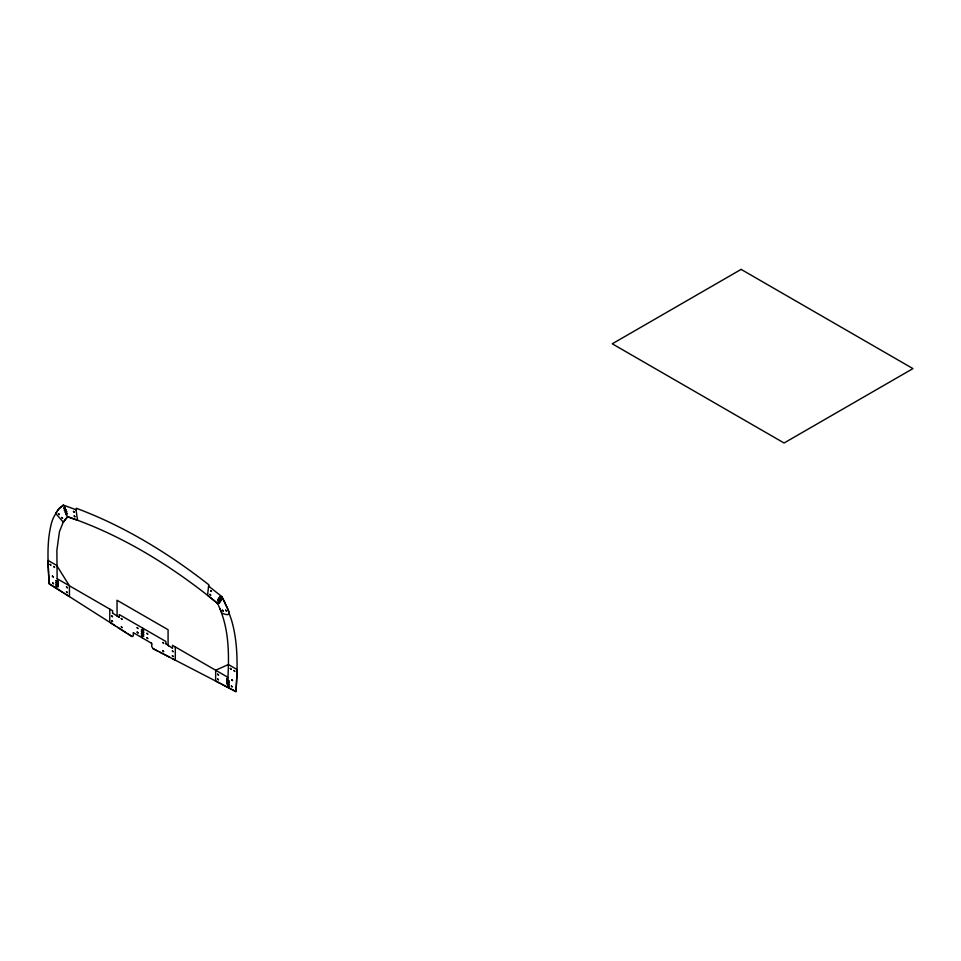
<?xml version="1.0" encoding="UTF-8"?>
<svg xmlns="http://www.w3.org/2000/svg" width="961" height="961" viewBox="0 0 961 961"><rect width="100%" height="100%" fill="white"/><g stroke="black" fill="none" stroke-linecap="round" stroke-linejoin="round"><path stroke-width="1.44" d="M236.995 670.069L236.826 676.148M236.802 676.7L236.238 687.499M227.949 677.169C229.042 655.846 228.982 633.828 221.715 613.478M63.582 508.213L66.105 509.871M65.672 513.919L67.678 516.778A517.306 298.667 60 0 1 217.414 603.22L217.654 603.7M236.178 688.316L235.938 691.608L232.934 690.058M219.685 596.649L221.535 599.712M112.533 613.022L119.128 617.418M151.85 643.858L151.37 643.065M143.754 632.602L141.363 630.032M226.76 678.478L229.126 681.097M227.985 685.998L227.937 687.451L221.03 683.848M229.15 682.754L226.76 680.184M66.814 511.72L64.279 510.111M219 597.742L220.826 600.853M55.978 580.732L58.333 583.363M55.978 582.426L58.333 585.069M141.363 635.137L142.54 638.08M208.753 585.561L208.885 584.841A531.193 306.691 60 0 0 76.207 508.237L76.472 509.714M208.633 585.657L207.564 595.303L217.51 603.412M64.976 512.009L67.498 513.667M219.432 603.052L217.606 599.94M220.129 601.958L218.303 598.835M168.007 645.047L168.511 645.912M143.742 630.945L142.54 628.013M143.742 636.05L141.363 633.431M227.901 678.682L227.937 677.325L172.487 645.312L172.584 648.026M229.126 686.202L226.76 683.583M65.42 507.925L63.402 505.114L76.303 509.823M55.978 584.132L58.345 586.751L56.158 585.754M141.363 631.737L143.742 634.344M226.76 681.878L229.126 684.496M117.098 616.025L117.014 600.241L168.079 629.719L168.079 644.987M119.296 617.322L119.224 614.559L165.869 641.48L165.869 643.714M133.267 632.831L133.339 635.918L132.113 636.554L128.318 634.152M165.797 643.774L172.391 648.17M55.978 585.826L57.155 588.853L64.051 593.213M217.414 603.22L217.991 602.331M221.114 597.394L221.691 596.493L209.126 586.51M75.991 509.666L77.529 520.225L67.678 516.778L62.994 522.76L59.438 531.733L56.867 550.449L57.143 578.558M65.624 518.856L63.318 522.171L55.606 513.354L59.282 508.309L63.342 505.138L58.165 509.594L53.6 517.33A91.631 52.903 60 0 0 51.51 523.06C46.284 542.821 48.158 563.59 49.155 583.759L69.432 596.601L69.432 585.802L56.675 565.404L48.086 560.443M65.925 518.508L67.678 516.778M63.738 508.117L65.252 508.057M64.435 510.027L65.949 509.955M65.132 511.925L66.645 511.865M65.828 513.823L67.342 513.763M56.11 580.648L58.345 581.645L57.155 578.714L112.593 610.728L112.593 612.962M56.11 582.354L58.201 583.447M56.11 584.048L58.201 585.141M141.507 629.948L143.585 631.041M141.507 631.653L143.585 632.746M141.507 633.359L143.585 634.44M141.507 635.053L143.585 636.146M226.892 678.406L227.757 678.79M226.892 680.1L228.982 681.193M226.892 681.805L228.982 682.899M226.892 683.511L228.982 684.592M228.129 685.914L228.982 686.298M219.841 596.565L220.97 597.478M219.144 597.658L221.354 599.868M218.447 598.751L220.658 600.961M217.751 599.844L219.961 602.066M218.147 602.235L219.264 603.16M133.435 632.734L151.225 643.089M159.622 652.038L169.833 657.312M172.68 658.778L175.31 660.147L175.31 646.933M151.754 643.99L151.754 646.549L152.979 648.603L220.021 683.295M157.724 651.065L152.979 648.603M237.007 669.517L228.418 664.556L215.66 670.237L215.66 681.025L232.442 689.794M231.937 689.53L235.938 691.608C237.415 670.49 238.112 648.987 233.583 628.17A91.631 52.903 60 0 0 231.493 620.037L227.409 608.193M230.94 689.013L228.442 687.716M65.072 593.85L115.26 625.803M53.155 586.318L56.651 588.528M52.158 585.681L49.155 583.759L48.903 580.192M117.698 627.365L132.113 636.554M126.42 632.939L109.77 622.308L109.77 609.094M224.43 601.526L221.691 596.493L227.264 607.857M217.642 603.688L218.207 604.841M224.526 601.694C226.027 607.388 235.709 618.968 221.523 612.95M218.567 605.634L219.901 608.709M219.865 608.625L220.79 610.98M219.961 608.866L220.261 609.586M220.634 610.559L220.934 611.328M220.874 611.196L221.655 613.334M48.855 579.303L48.555 573.993M48.506 573.104L48.29 567.855M48.266 567.29L48.098 561.008M50.116 564.407L50.993 565.296L50.116 564.371M52.374 576.095L53.251 576.984L52.374 576.095M52.723 582.943L53.612 583.832L52.723 582.907M53.792 566.534L54.669 567.422L53.792 566.497M58.477 513.715L59.354 514.603L58.477 513.642M61.78 517.499L62.669 518.399L61.792 517.462M66.477 586.895L67.366 587.784L66.477 586.895M66.477 591.772L67.366 592.661L66.489 591.688M73.48 511.444L74.369 512.333L73.492 511.372M74.165 515.985L75.054 516.874L74.177 515.949M111.74 615.905L112.629 616.794L111.74 615.869M111.74 620.71L112.629 621.599L111.74 620.674M121.29 618.536L122.167 619.425L121.29 618.5M121.29 626.8L122.167 627.689L121.29 626.764M137.147 627.689L138.036 628.59L137.147 627.653M137.147 632.086L138.036 632.975L137.147 632.086M146.961 633.359L147.85 634.248L146.973 633.287M146.961 637.756L147.85 638.645L146.973 637.72M162.829 642.525L163.706 643.414L162.841 642.441M162.829 650.789L163.706 651.678L162.841 650.717M172.367 655.714L173.256 656.603L172.379 655.678M172.367 650.909L173.256 651.798L172.379 650.873M209.942 594.379L210.831 595.267L209.942 594.33M210.627 590.631L211.516 591.52L210.627 590.583M217.63 674.166L218.519 675.054L217.63 674.166M217.63 679.031L218.519 679.92L217.642 678.959M222.327 610.187L223.216 611.088L222.327 610.187M225.643 610.223L226.52 611.112L225.643 610.187M230.316 668.448L231.205 669.337L230.316 668.448M231.385 686.094L232.274 686.983L231.397 686.022M231.733 679.775L232.622 680.664L231.745 679.703M234.004 670.574L234.88 671.463L234.004 670.538M741.123 269.392L612.253 343.798L784.08 442.997L912.95 368.604L741.123 269.392"/></g></svg>
